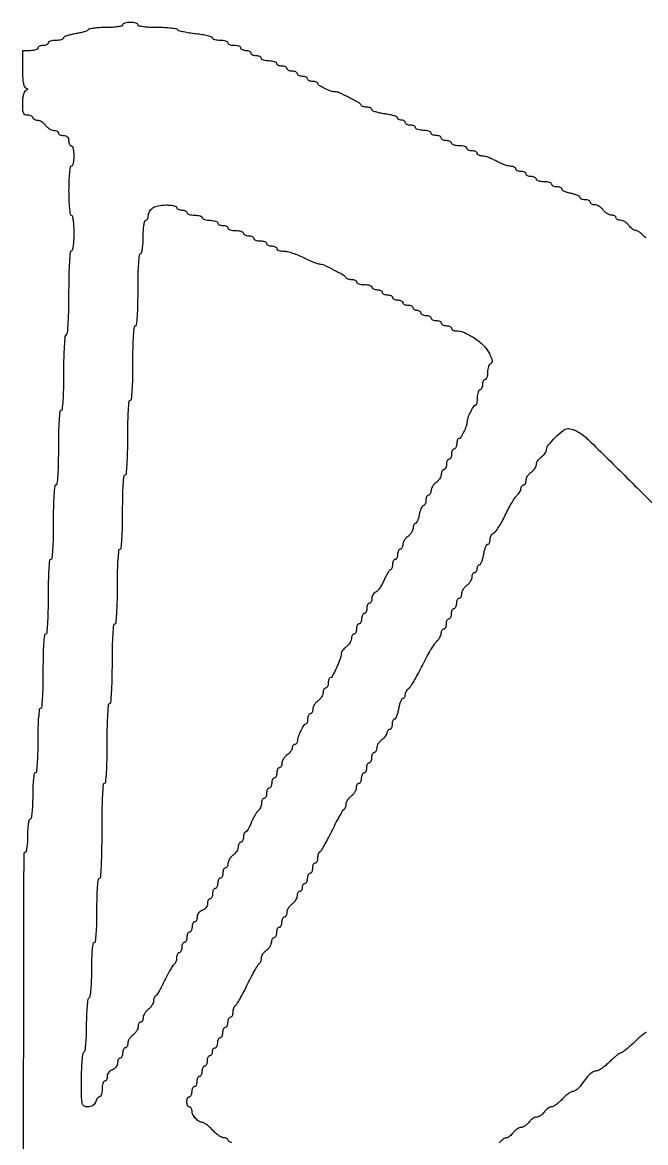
# Model space of a CAD drawing. Extents: x 70 to 555, y 312 to 2125.
# Drawn here: x 70 to 312.5, y 1689.1 to 2125 of the extents above; entities that cross this region are included whole.
import ezdxf

# ---------------------------------------------------------------- set-up
doc = ezdxf.new("R2010")
doc.units = 0

msp = doc.modelspace()

# ---------------------------------------------------------------- linework, layer by layer
for points in [[(312.653454, 2041, 0.024124), (311.588417, 2042.14842, 0.028795), (310.475902, 2043.11875, 0.029614), (309.463967, 2043.811725, 0.136142), (308.785319, 2044, -0.11214), (308.168028, 2044.14021, -0.044039), (307.412814, 2044.5875, -0.040757), (306.650883, 2045.234764, -0.040171), (306, 2046, 0.052224), (305.316802, 2046.765149, 0.045499), (304.459276, 2047.4125, 0.047927), (303.565449, 2047.855253, 0.091287), (302.779241, 2048, -0.054248), (302.098578, 2048.074067, -0.073949), (301.522652, 2048.29375, -0.093597), (301.136147, 2048.618433, -0.173062), (301, 2049, 0.173062), (300.863853, 2049.381567, 0.093597), (300.477348, 2049.70625, 0.073949), (299.901422, 2049.925933, 0.054248), (299.220759, 2050, -0.091287), (298.434551, 2050.144747, -0.047927), (297.540724, 2050.5875, -0.045499), (296.683198, 2051.234851, -0.052224), (296, 2052, 0.052224), (295.316802, 2052.765149, 0.045499), (294.459276, 2053.4125, 0.047927), (293.565449, 2053.855253, 0.091287), (292.779241, 2054, -0.054248), (292.098578, 2054.074067, -0.073949), (291.522652, 2054.29375, -0.093597), (291.136147, 2054.618433, -0.173062), (291, 2055, 0.191087), (290.848523, 2055.381882, 0.088204), (290.4125, 2055.70625, 0.068025), (289.765418, 2055.926307, 0.048028), (289, 2056, -0.0425), (288.234318, 2056.065201, -0.062142), (287.5875, 2056.261058, -0.081598), (287.149103, 2056.5489, -0.209741), (287, 2056.888709, 0.256887), (286.788462, 2057.273273, 0.037322), (285.971875, 2057.709237, 0.034546), (284.840903, 2058.117868, 0.023055), (283.5, 2058.434022, -0.02478), (282.159217, 2058.755031, -0.036741), (281.028125, 2059.178188, -0.040853), (280.217999, 2059.634646, -0.248969), (280, 2060.045313, 0.198381), (279.849357, 2060.410052, 0.08573), (279.4125, 2060.719561, 0.065694), (278.765527, 2060.929774, 0.045771), (278, 2061, -0.048028), (277.234582, 2061.073693, -0.068025), (276.5875, 2061.29375, -0.088204), (276.151477, 2061.618118, -0.191087), (276, 2062, 0.254951), (275.790443, 2062.384262, 0.06271), (275.11875, 2062.70625, 0.048861), (274.149251, 2062.927234, 0.031626), (273, 2063, -0.031626), (271.850749, 2063.072766, -0.048861), (270.88125, 2063.29375, -0.06271), (270.209557, 2063.615738, -0.254951), (270, 2064, 0.191087), (269.848523, 2064.381882, 0.088204), (269.4125, 2064.70625, 0.068025), (268.765418, 2064.926307, 0.048028), (268, 2065, -0.048028), (267.234582, 2065.073693, -0.068025), (266.5875, 2065.29375, -0.088204), (266.151477, 2065.618118, -0.191087), (266, 2066, 0.191087), (265.848523, 2066.381882, 0.088204), (265.4125, 2066.70625, 0.068025), (264.765418, 2066.926307, 0.048028), (264, 2067, -0.048028), (263.234582, 2067.073693, -0.068025), (262.5875, 2067.29375, -0.088204), (262.151477, 2067.618118, -0.191087), (262, 2068, 0.188692), (261.850583, 2068.381832, 0.088982), (261.421435, 2068.70625, 0.068799), (260.784157, 2068.926261, 0.048799), (260.030416, 2069, -0.066235), (259.034859, 2069.132463, -0.020615), (257.593403, 2069.5875, -0.020208), (256.007834, 2070.234469, -0.020986), (254.5, 2071, 0.020986), (252.992166, 2071.765531, 0.020208), (251.406597, 2072.4125, 0.020615), (249.965141, 2072.867537, 0.066235), (248.969584, 2073, -0.048799), (248.215843, 2073.073739, -0.068799), (247.578565, 2073.29375, -0.088982), (247.149417, 2073.618168, -0.188692), (247, 2074, 0.191087), (246.848523, 2074.381882, 0.088204), (246.4125, 2074.70625, 0.068025), (245.765418, 2074.926307, 0.048028), (245, 2075, -0.048028), (244.234582, 2075.073693, -0.068025), (243.5875, 2075.29375, -0.088204), (243.151477, 2075.618118, -0.191087), (243, 2076, 0.254951), (242.790443, 2076.384262, 0.06271), (242.11875, 2076.70625, 0.048861), (241.149251, 2076.927234, 0.031626), (240, 2077, -0.031626), (238.850749, 2077.072766, -0.048861), (237.88125, 2077.29375, -0.06271), (237.209557, 2077.615738, -0.254951), (237, 2078, 0.191087), (236.848523, 2078.381882, 0.088204), (236.4125, 2078.70625, 0.068025), (235.765418, 2078.926307, 0.048028), (235, 2079, -0.048028), (234.234582, 2079.073693, -0.068025), (233.5875, 2079.29375, -0.088204), (233.151477, 2079.618118, -0.191087), (233, 2080, 0.191087), (232.848523, 2080.381882, 0.088204), (232.4125, 2080.70625, 0.068025), (231.765418, 2080.926307, 0.048028), (231, 2081, -0.048028), (230.234582, 2081.073693, -0.068025), (229.5875, 2081.29375, -0.088204), (229.151477, 2081.618118, -0.191087), (229, 2082, 0.254951), (228.790443, 2082.384262, 0.06271), (228.11875, 2082.70625, 0.048861), (227.149251, 2082.927234, 0.031626), (226, 2083, -0.031626), (224.850749, 2083.072766, -0.048861), (223.88125, 2083.29375, -0.06271), (223.209557, 2083.615738, -0.254951), (223, 2084, 0.191087), (222.848523, 2084.381882, 0.088204), (222.4125, 2084.70625, 0.068025), (221.765418, 2084.926307, 0.048028), (221, 2085, -0.048028), (220.234582, 2085.073693, -0.068025), (219.5875, 2085.29375, -0.088204), (219.151477, 2085.618118, -0.191087), (219, 2086, 0.148195), (218.884432, 2086.381354, 0.098894), (218.559375, 2086.70625, 0.082425), (218.073457, 2086.925306, 0.064853), (217.5, 2087, -0.056137), (216.926232, 2087.064623, -0.075607), (216.440625, 2087.255906, -0.094866), (216.11501, 2087.538814, -0.168132), (216, 2087.871169, 0.304395), (215.748382, 2088.246182, 0.022778), (214.53125, 2088.681269, 0.025401), (212.916367, 2089.088414, 0.016076), (211, 2089.405612, -0.017827), (209.083776, 2089.729684, -0.027942), (207.46875, 2090.157681, -0.026767), (206.267222, 2090.621563, -0.295374), (206, 2091.034443, 0.189912), (205.854717, 2091.403148, 0.088588), (205.436979, 2091.716368, 0.068404), (204.816842, 2091.928823, 0.048404), (204.083333, 2092, -0.036404), (203.325242, 2092.055268, -0.044078), (202.631771, 2092.220313, -0.049842), (202.093607, 2092.461515, -0.15923), (201.833333, 2092.75, 0.163054), (200.958474, 2093.705274, 0.007959), (197.119917, 2095.753348, 0.009952), (193.273832, 2097.631688, 0.10903), (191.604864, 2098, -0.088979), (189.987975, 2098.290035, -0.025697), (187.647615, 2099.297126, -0.019257), (185.446974, 2100.488661, -0.262178), (185.007802, 2101.25, 0.235061), (184.860952, 2101.537567, 0.069969), (184.414792, 2101.779687, 0.053772), (183.766546, 2101.945248, 0.035668), (183, 2102, -0.048028), (182.234582, 2102.073693, -0.068025), (181.5875, 2102.29375, -0.088204), (181.151477, 2102.618118, -0.191087), (181, 2103, 0.191087), (180.848523, 2103.381882, 0.088204), (180.4125, 2103.70625, 0.068025), (179.765418, 2103.926307, 0.048028), (179, 2104, -0.048028), (178.234582, 2104.073693, -0.068025), (177.5875, 2104.29375, -0.088204), (177.151477, 2104.618118, -0.191087), (177, 2105, 0.191087), (176.848523, 2105.381882, 0.088204), (176.4125, 2105.70625, 0.068025), (175.765418, 2105.926307, 0.048028), (175, 2106, -0.048028), (174.234582, 2106.073693, -0.068025), (173.5875, 2106.29375, -0.088204), (173.151477, 2106.618118, -0.191087), (173, 2107, 0.191087), (172.848523, 2107.381882, 0.088204), (172.4125, 2107.70625, 0.068025), (171.765418, 2107.926307, 0.048028), (171, 2108, -0.048028), (170.234582, 2108.073693, -0.068025), (169.5875, 2108.29375, -0.088204), (169.151477, 2108.618118, -0.191087), (169, 2109, 0.254951), (168.790443, 2109.384262, 0.06271), (168.11875, 2109.70625, 0.048861), (167.149251, 2109.927234, 0.031626), (166, 2110, -0.031626), (164.850749, 2110.072766, -0.048861), (163.88125, 2110.29375, -0.06271), (163.209557, 2110.615738, -0.254951), (163, 2111, 0.191087), (162.848523, 2111.381882, 0.088204), (162.4125, 2111.70625, 0.068025), (161.765418, 2111.926307, 0.048028), (161, 2112, -0.048028), (160.234582, 2112.073693, -0.068025), (159.5875, 2112.29375, -0.088204), (159.151477, 2112.618118, -0.191087), (159, 2113, 0.191087), (158.848523, 2113.381882, 0.088204), (158.4125, 2113.70625, 0.068025), (157.765418, 2113.926307, 0.048028), (157, 2114, -0.048028), (156.234582, 2114.073693, -0.068025), (155.5875, 2114.29375, -0.088204), (155.151477, 2114.618118, -0.191087), (155, 2115, 0.226478), (154.817169, 2115.382936, 0.074992), (154.265625, 2115.70625, 0.057076), (153.457356, 2115.926884, 0.038131), (152.5, 2116, -0.038131), (151.542644, 2116.073116, -0.057076), (150.734375, 2116.29375, -0.074992), (150.182831, 2116.617064, -0.226478), (150, 2117, 0.254951), (149.790443, 2117.384262, 0.06271), (149.11875, 2117.70625, 0.048861), (148.149251, 2117.927234, 0.031626), (147, 2118, -0.029059), (145.850593, 2118.066857, -0.045402), (144.88125, 2118.270369, -0.057067), (144.204089, 2118.566051, -0.267384), (144, 2118.920406, 0.326325), (143.712174, 2119.314456, 0.016406), (142.086541, 2119.775357, 0.02109), (139.983074, 2120.204575, 0.013109), (137.486098, 2120.538392, -0.011645), (134.950925, 2120.869765, -0.016722), (132.725527, 2121.290149, -0.012544), (130.932151, 2121.738971, -0.188927), (130.427081, 2122.117986, 0.218643), (129.902097, 2122.466996, 0.011551), (127.856305, 2122.740908, 0.016436), (125.331718, 2122.936016, 0.011066), (122.440983, 2123, -0.011639), (119.489494, 2123.068713, -0.021763), (117.110246, 2123.283598, -0.018695), (115.331844, 2123.590659, -0.354422), (115, 2124, 0.254951), (114.790443, 2124.384262, 0.06271), (114.11875, 2124.70625, 0.048861), (113.149251, 2124.927234, 0.031626), (112, 2125, 0.031626), (110.850749, 2124.927234, 0.048861), (109.88125, 2124.70625, 0.06271), (109.209557, 2124.384262, 0.254951), (109, 2124, -0.344703), (108.687125, 2123.600091, -0.022248), (107.139754, 2123.288814, -0.024479), (105.069583, 2123.070479, -0.014034), (102.559017, 2123, 0.012813), (100.051557, 2122.935734, 0.018671), (97.849474, 2122.740145, 0.014461), (96.080327, 2122.463991, 0.211433), (95.571314, 2122.115388, -0.161439), (95.115044, 2121.733329, -0.019415), (93.859705, 2121.291861, -0.021495), (92.280319, 2120.877869, -0.016131), (90.512297, 2120.554115, 0.019116), (88.783129, 2120.226801, 0.029628), (87.325487, 2119.800472, 0.029449), (86.250085, 2119.342422, 0.284648), (86, 2118.938727, -0.264469), (85.794558, 2118.57749, -0.058401), (85.11875, 2118.275751, -0.046207), (84.149372, 2118.068215, -0.029649), (83, 2118, 0.031626), (81.850749, 2117.927234, 0.048861), (80.88125, 2117.70625, 0.06271), (80.209557, 2117.384262, 0.254951), (80, 2117, -0.191087), (79.848523, 2116.618118, -0.088204), (79.4125, 2116.29375, -0.068025), (78.765418, 2116.073693, -0.048028), (78, 2116, 0.048028), (77.234582, 2115.926307, 0.068025), (76.5875, 2115.70625, 0.088204), (76.151477, 2115.381882, 0.191087), (76, 2115, -0.254951), (75.790443, 2114.615738, -0.06271), (75.11875, 2114.29375, -0.048861), (74.149251, 2114.072766, -0.031626), (73, 2114), (70, 2114), (70, 2107.083333, 0.012151), (70.074364, 2104.023848, 0.029145), (70.316265, 2101.769076, 0.036936), (70.695987, 2100.210559, 0.208271), (71.25, 2099.583333, -0.029131), (71.85747, 2099.255505, -0.260055), (72, 2099, -0.260055), (71.85747, 2098.744495, -0.029131), (71.25, 2098.416667, 0.181903), (70.749532, 2097.904964, 0.042388), (70.353774, 2096.748428, 0.036866), (70.087531, 2095.209234, 0.0244), (70, 2093.416667, 0.014451), (70.070089, 2090.992122, 0.09211), (70.363208, 2089.802083, 0.187602), (70.966521, 2089.211544, 0.101296), (72, 2089, -0.048028), (72.765418, 2088.926307, -0.068025), (73.4125, 2088.70625, -0.088204), (73.848523, 2088.381882, -0.191087), (74, 2088, 0.173062), (74.136147, 2087.618433, 0.093597), (74.522652, 2087.29375, 0.073949), (75.098578, 2087.074067, 0.054248), (75.779241, 2087, -0.091287), (76.565449, 2086.855253, -0.047927), (77.459276, 2086.4125, -0.045499), (78.316802, 2085.765149, -0.052224), (79, 2085, 0.052224), (79.683198, 2084.234851, 0.045499), (80.540724, 2083.5875, 0.047927), (81.434551, 2083.144747, 0.091287), (82.220759, 2083, -0.054248), (82.901422, 2082.925933, -0.073949), (83.477348, 2082.70625, -0.093597), (83.863853, 2082.381567, -0.173062), (84, 2082, 0.191087), (84.151477, 2081.618118, 0.088204), (84.5875, 2081.29375, 0.068025), (85.234582, 2081.073693, 0.048028), (86, 2081, -0.072254), (86.873159, 2080.873159, -0.124864), (87.5, 2080.5, -0.124864), (87.873159, 2079.873159, -0.072254), (88, 2079, 0.048028), (88.073693, 2078.234582, 0.068025), (88.29375, 2077.5875, 0.088204), (88.618118, 2077.151477, 0.191087), (89, 2077, -0.295869), (89.387127, 2076.748945, -0.04382), (89.70625, 2075.825, -0.037669), (89.92761, 2074.532944, -0.023598), (90, 2073, -0.023598), (89.92761, 2071.467056, -0.037669), (89.70625, 2070.175, -0.04382), (89.387127, 2069.251055, -0.295869), (89, 2069, 0.368504), (88.576184, 2068.638562, 0.013417), (88.276316, 2066.375, 0.017647), (88.066212, 2063.360608, 0.008575), (88, 2059.5, 0.008575), (88.066212, 2055.639392, 0.017647), (88.276316, 2052.625, 0.013417), (88.576184, 2050.361438, 0.368504), (89, 2050, -0.350432), (89.405433, 2049.676067, -0.020168), (89.714286, 2048, -0.022889), (89.930567, 2045.756986, -0.01259), (90, 2043, -0.01259), (89.930567, 2040.243014, -0.022889), (89.714286, 2038, -0.020168), (89.405433, 2036.323933, -0.350432), (89, 2036, 0.389138), (88.551095, 2035.588283, 0.005929), (88.265683, 2031.764754, 0.011004), (88.06251, 2026.768322, 0.004658), (88, 2020.059017, -0.00507), (87.933728, 2013.523631, -0.010009), (87.724625, 2008.337597, -0.005209), (87.43187, 2004.205685, -0.238385), (87, 2003.5, 0.236009), (86.57364, 2002.810309, 0.005961), (86.278011, 1999.039032, 0.010858), (86.067196, 1994.314694, 0.00572), (86, 1988.440983, -0.005217), (85.93692, 1982.395447, -0.012068), (85.732688, 1977.860246, -0.006995), (85.444675, 1974.40346, -0.386047), (85, 1974, 0.386182), (84.555145, 1973.596187, 0.006948), (84.267241, 1970.125, 0.012022), (84.063055, 1965.571649, 0.005192), (84, 1959.5, -0.005192), (83.936945, 1953.428351, -0.012022), (83.732759, 1948.875, -0.006948), (83.444855, 1945.403813, -0.386182), (83, 1945, 0.386182), (82.555145, 1944.596187, 0.006948), (82.267241, 1941.125, 0.012022), (82.063055, 1936.571649, 0.005192), (82, 1930.5, -0.005192), (81.936945, 1924.428351, -0.012022), (81.732759, 1919.875, -0.006948), (81.444855, 1916.403813, -0.386182), (81, 1916, 0.386182), (80.555145, 1915.596187, 0.006948), (80.267241, 1912.125, 0.012022), (80.063055, 1907.571649, 0.005192), (80, 1901.5, -0.005192), (79.936945, 1895.428351, -0.012022), (79.732759, 1890.875, -0.006948), (79.444855, 1887.403813, -0.386182), (79, 1887, 0.386182), (78.555145, 1886.596187, 0.006948), (78.267241, 1883.125, 0.012022), (78.063055, 1878.571649, 0.005192), (78, 1872.5, -0.005192), (77.936945, 1866.428351, -0.012022), (77.732759, 1861.875, -0.006948), (77.444855, 1858.403813, -0.386182), (77, 1858, 0.380863), (76.561971, 1857.60973, 0.008841), (76.27, 1854.625, 0.013787), (76.064019, 1850.686873, 0.006171), (76, 1845.5, -0.006171), (75.935981, 1840.313127, -0.013787), (75.73, 1836.375, -0.008841), (75.438029, 1833.39027, -0.380863), (75, 1833, 0.365646), (74.579235, 1832.64481, 0.014491), (74.277778, 1830.5, 0.018502), (74.066717, 1827.639727, 0.009164), (74, 1824, -0.009164), (73.933283, 1820.360273, -0.018502), (73.722222, 1817.5, -0.014491), (73.420765, 1815.35519, -0.365646), (73, 1815, 0.345347), (72.599474, 1814.685898, 0.022017), (72.288462, 1813.125, 0.024301), (72.070361, 1811.036573, 0.013867), (72, 1808.5, -0.013867), (71.929639, 1805.963427, -0.024301), (71.711538, 1803.875, -0.022017), (71.400526, 1802.314102, -0.345347), (71, 1802, 0.413705), (70.501704, 1801.502568, 0.000006), (70.250428, 1655.875, 0.000318), (70.05715, 1476.631078, 0.000111)], [(70.250428, 781.125, 0.000006), (70.501704, 635.497432, 0.413705)], [(151.321875, 1689.09845, -0.017103), (150.210686, 1689.805256, -0.247385), (150, 1690.205021, 0.191955), (149.878985, 1690.508625, 0.087918), (149.530355, 1690.766475, 0.067746), (149.013092, 1690.941429, 0.047753), (148.40121, 1691, -0.11967), (147.602287, 1691.193992, -0.030479), (146.448853, 1691.88125, -0.029295), (145.190277, 1692.85173, -0.026005), (144, 1694, 0.01921), (142.841267, 1695.148632, 0.023956), (141.677039, 1696.11875, 0.023277), (140.646727, 1696.824007, 0.139318), (140.027362, 1697, -0.143729), (138.737942, 1697.378473, -0.065545), (137.384735, 1698.522684, -0.06457), (136.347096, 1700.010406, -0.120595), (136, 1701.428571, 0.061768), (135.925485, 1702.02945, 0.080164), (135.70625, 1702.538393, 0.09778), (135.381386, 1702.879052, 0.154765), (135, 1703, -0.191087), (134.618118, 1703.151477, -0.088204), (134.29375, 1703.5875, -0.068025), (134.073693, 1704.234582, -0.048028), (134, 1705, -0.048028), (134.073693, 1705.765418, -0.068025), (134.29375, 1706.4125, -0.088204), (134.618118, 1706.848523, -0.191087), (135, 1707, 0.191087), (135.381882, 1707.151477, 0.088204), (135.70625, 1707.5875, 0.068025), (135.926307, 1708.234582, 0.048028), (136, 1709, -0.048028), (136.073693, 1709.765418, -0.068025), (136.29375, 1710.4125, -0.088204), (136.618118, 1710.848523, -0.191087), (137, 1711, 0.191087), (137.381882, 1711.151477, 0.088204), (137.70625, 1711.5875, 0.068025), (137.926307, 1712.234582, 0.048028), (138, 1713, -0.048028), (138.073693, 1713.765418, -0.068025), (138.29375, 1714.4125, -0.088204), (138.618118, 1714.848523, -0.191087), (139, 1715, 0.191087), (139.381882, 1715.151477, 0.088204), (139.70625, 1715.5875, 0.068025), (139.926307, 1716.234582, 0.048028), (140, 1717, -0.048028), (140.073693, 1717.765418, -0.068025), (140.29375, 1718.4125, -0.088204), (140.618118, 1718.848523, -0.191087), (141, 1719, 0.191087), (141.381882, 1719.151477, 0.088204), (141.70625, 1719.5875, 0.068025), (141.926307, 1720.234582, 0.048028), (142, 1721, -0.048028), (142.073693, 1721.765418, -0.068025), (142.29375, 1722.4125, -0.088204), (142.618118, 1722.848523, -0.191087), (143, 1723, 0.148195), (143.381354, 1723.115568, 0.098894), (143.70625, 1723.440625, 0.082425), (143.925306, 1723.926543, 0.064853), (144, 1724.5, -0.064853), (144.074694, 1725.073457, -0.082425), (144.29375, 1725.559375, -0.098894), (144.618646, 1725.884432, -0.148195), (145, 1726, 0.191087), (145.381882, 1726.151477, 0.088204), (145.70625, 1726.5875, 0.068025), (145.926307, 1727.234582, 0.048028), (146, 1728, -0.048028), (146.073693, 1728.765418, -0.068025), (146.29375, 1729.4125, -0.088204), (146.618118, 1729.848523, -0.191087), (147, 1730, 0.191087), (147.381882, 1730.151477, 0.088204), (147.70625, 1730.5875, 0.068025), (147.926307, 1731.234582, 0.048028), (148, 1732, -0.048028), (148.073693, 1732.765418, -0.068025), (148.29375, 1733.4125, -0.088204), (148.618118, 1733.848523, -0.191087), (149, 1734, 0.191087), (149.381882, 1734.151477, 0.088204), (149.70625, 1734.5875, 0.068025), (149.926307, 1735.234582, 0.048028), (150, 1736, -0.048028), (150.073693, 1736.765418, -0.068025), (150.29375, 1737.4125, -0.088204), (150.618118, 1737.848523, -0.191087), (151, 1738, 0.186414), (151.381787, 1738.147465, 0.089706), (151.70625, 1738.570164, 0.069539), (151.926216, 1739.198222, 0.049547), (152, 1739.940983, -0.043175), (152.067872, 1740.725523, -0.044537), (152.26943, 1741.478319, -0.048669), (152.56512, 1742.093764, -0.11857), (152.917208, 1742.448832, 0.120396), (153.423513, 1742.963113, 0.00543), (154.680831, 1745.123438, 0.008836), (156.111051, 1747.75049, 0.006186), (157.633034, 1750.757849, -0.006025), (159.145496, 1753.748784, -0.008986), (160.546159, 1756.32366, -0.004711), (161.781243, 1758.453053, -0.159801), (162.215826, 1758.833333, 0.145143), (162.516763, 1759.081812, 0.055948), (162.769649, 1759.566923, 0.049286), (162.94201, 1760.189061, 0.042971), (163, 1760.862574, -0.094722), (163.144143, 1761.616617, -0.047473), (163.5875, 1762.483755, -0.044795), (164.234851, 1763.32297, -0.049967), (165, 1764, 0.052224), (165.765149, 1764.683198, 0.045499), (166.4125, 1765.540724, 0.047927), (166.855253, 1766.434551, 0.091287), (167, 1767.220759, -0.054248), (167.074067, 1767.901422, -0.073949), (167.29375, 1768.477348, -0.093597), (167.618433, 1768.863853, -0.173062), (168, 1769, 0.191087), (168.381882, 1769.151477, 0.088204), (168.70625, 1769.5875, 0.068025), (168.926307, 1770.234582, 0.048028), (169, 1771, -0.048028), (169.073693, 1771.765418, -0.068025), (169.29375, 1772.4125, -0.088204), (169.618118, 1772.848523, -0.191087), (170, 1773, 0.191087), (170.381882, 1773.151477, 0.088204), (170.70625, 1773.5875, 0.068025), (170.926307, 1774.234582, 0.048028), (171, 1775, -0.048028), (171.073693, 1775.765418, -0.068025), (171.29375, 1776.4125, -0.088204), (171.618118, 1776.848523, -0.191087), (172, 1777, 0.173062), (172.381567, 1777.136147, 0.093597), (172.70625, 1777.522652, 0.073949), (172.925933, 1778.098578, 0.054248), (173, 1778.779241, -0.091287), (173.144747, 1779.565449, -0.047927), (173.5875, 1780.459276, -0.045499), (174.234851, 1781.316802, -0.052224), (175, 1782, 0.052224), (175.765149, 1782.683198, 0.045499), (176.4125, 1783.540724, 0.047927), (176.855253, 1784.434551, 0.091287), (177, 1785.220759, -0.054248), (177.074067, 1785.901422, -0.073949), (177.29375, 1786.477348, -0.093597), (177.618433, 1786.863853, -0.173062), (178, 1787, 0.148195), (178.381354, 1787.115568, 0.098894), (178.70625, 1787.440625, 0.082425), (178.925306, 1787.926543, 0.064853), (179, 1788.5, -0.064853), (179.074694, 1789.073457, -0.082425), (179.29375, 1789.559375, -0.098894), (179.618646, 1789.884432, -0.148195), (180, 1790, 0.191087), (180.381882, 1790.151477, 0.088204), (180.70625, 1790.5875, 0.068025), (180.926307, 1791.234582, 0.048028), (181, 1792, -0.048028), (181.073693, 1792.765418, -0.068025), (181.29375, 1793.4125, -0.088204), (181.618118, 1793.848523, -0.191087), (182, 1794, 0.191087), (182.381882, 1794.151477, 0.088204), (182.70625, 1794.5875, 0.068025), (182.926307, 1795.234582, 0.048028), (183, 1796, -0.048028), (183.073693, 1796.765418, -0.068025), (183.29375, 1797.4125, -0.088204), (183.618118, 1797.848523, -0.191087), (184, 1798, 0.186414), (184.381787, 1798.147465, 0.089706), (184.70625, 1798.570164, 0.069539), (184.926216, 1799.198222, 0.049547), (185, 1799.940983, -0.043175), (185.067872, 1800.725523, -0.044537), (185.26943, 1801.478319, -0.048669), (185.56512, 1802.093764, -0.11857), (185.917208, 1802.448832, 0.120396), (186.423513, 1802.963113, 0.00543), (187.680831, 1805.123438, 0.008836), (189.111051, 1807.75049, 0.006186), (190.633034, 1810.757849, -0.006025), (192.145496, 1813.748784, -0.008986), (193.546159, 1816.32366, -0.004711), (194.781243, 1818.453053, -0.159801), (195.215826, 1818.833333, 0.145143), (195.516763, 1819.081812, 0.055948), (195.769649, 1819.566923, 0.049286), (195.94201, 1820.189061, 0.042971), (196, 1820.862574, -0.094722), (196.144143, 1821.616617, -0.047473), (196.5875, 1822.483755, -0.044795), (197.234851, 1823.32297, -0.049967), (198, 1824, 0.052224), (198.765149, 1824.683198, 0.045499), (199.4125, 1825.540724, 0.047927), (199.855253, 1826.434551, 0.091287), (200, 1827.220759, -0.054248), (200.074067, 1827.901422, -0.073949), (200.29375, 1828.477348, -0.093597), (200.618433, 1828.863853, -0.173062), (201, 1829, 0.191087), (201.381882, 1829.151477, 0.088204), (201.70625, 1829.5875, 0.068025), (201.926307, 1830.234582, 0.048028), (202, 1831, -0.048028), (202.073693, 1831.765418, -0.068025), (202.29375, 1832.4125, -0.088204), (202.618118, 1832.848523, -0.191087), (203, 1833, 0.191087), (203.381882, 1833.151477, 0.088204), (203.70625, 1833.5875, 0.068025), (203.926307, 1834.234582, 0.048028), (204, 1835, -0.048028), (204.073693, 1835.765418, -0.068025), (204.29375, 1836.4125, -0.088204), (204.618118, 1836.848523, -0.191087), (205, 1837, 0.191087), (205.381882, 1837.151477, 0.088204), (205.70625, 1837.5875, 0.068025), (205.926307, 1838.234582, 0.048028), (206, 1839, -0.048028), (206.073693, 1839.765418, -0.068025), (206.29375, 1840.4125, -0.088204), (206.618118, 1840.848523, -0.191087), (207, 1841, 0.173062), (207.381567, 1841.136147, 0.093597), (207.70625, 1841.522652, 0.073949), (207.925933, 1842.098578, 0.054248), (208, 1842.779241, -0.091287), (208.144747, 1843.565449, -0.047927), (208.5875, 1844.459276, -0.045499), (209.234851, 1845.316802, -0.052224), (210, 1846, 0.038332), (210.765268, 1846.646083, 0.039803), (211.4125, 1847.393849, 0.043072), (211.860855, 1848.128761, 0.115942), (212, 1848.720759, -0.07663), (212.075344, 1849.209482, -0.089631), (212.29375, 1849.624223, -0.10076), (212.618634, 1849.901479, -0.127083), (213, 1850, 0.191087), (213.381882, 1850.151477, 0.088204), (213.70625, 1850.5875, 0.068025), (213.926307, 1851.234582, 0.048028), (214, 1852, -0.043658), (214.066979, 1852.765628, -0.063423), (214.26793, 1853.4125, -0.083138), (214.563458, 1853.850302, -0.20561), (214.912102, 1854, 0.271692), (215.306089, 1854.231149, 0.032949), (215.754789, 1855.175, 0.031813), (216.174879, 1856.467322, 0.020833), (216.5, 1858, -0.020833), (216.825121, 1859.532678, -0.031813), (217.245211, 1860.825, -0.032949), (217.693911, 1861.768851, -0.271692), (218.087898, 1862, 0.149152), (218.435735, 1862.106122, 0.098746), (218.73207, 1862.404657, 0.082095), (218.931896, 1862.850895, 0.064389), (219, 1863.377555, -0.084632), (219.104875, 1863.992714, -0.043784), (219.427594, 1864.705326, -0.041875), (219.898664, 1865.39916, -0.049521), (220.455641, 1865.963185, 0.078209), (221.217909, 1866.828846, 0.008826), (222.585142, 1869.067796, 0.010524), (224.118592, 1871.812339, 0.008369), (225.660915, 1874.83563, -0.009631), (227.22809, 1877.888585, -0.011238), (228.836294, 1880.723672, -0.010278), (230.293942, 1883.053725, -0.064534), (231.205274, 1884.117295, 0.044459), (231.89203, 1884.856706, 0.038791), (232.472799, 1885.739117, 0.040722), (232.872003, 1886.625534, 0.085646), (233, 1887.367295, -0.059344), (233.074371, 1887.991699, -0.078271), (233.29375, 1888.520393, -0.096675), (233.618574, 1888.874498, -0.160289), (234, 1889, 0.191087), (234.381882, 1889.151477, 0.088204), (234.70625, 1889.5875, 0.068025), (234.926307, 1890.234582, 0.048028), (235, 1891, -0.048028), (235.073693, 1891.765418, -0.068025), (235.29375, 1892.4125, -0.088204), (235.618118, 1892.848523, -0.191087), (236, 1893, 0.191087), (236.381882, 1893.151477, 0.088204), (236.70625, 1893.5875, 0.068025), (236.926307, 1894.234582, 0.048028), (237, 1895, -0.048028), (237.073693, 1895.765418, -0.068025), (237.29375, 1896.4125, -0.088204), (237.618118, 1896.848523, -0.191087), (238, 1897, 0.191087), (238.381882, 1897.151477, 0.088204), (238.70625, 1897.5875, 0.068025), (238.926307, 1898.234582, 0.048028), (239, 1899, -0.048028), (239.073693, 1899.765418, -0.068025), (239.29375, 1900.4125, -0.088204), (239.618118, 1900.848523, -0.191087), (240, 1901, 0.173062), (240.381567, 1901.136147, 0.093597), (240.70625, 1901.522652, 0.073949), (240.925933, 1902.098578, 0.054248), (241, 1902.779241, -0.091287), (241.144747, 1903.565449, -0.047927), (241.5875, 1904.459276, -0.045499), (242.234851, 1905.316802, -0.052224), (243, 1906, 0.052224), (243.765149, 1906.683198, 0.045499), (244.4125, 1907.540724, 0.047927), (244.855253, 1908.434551, 0.091287), (245, 1909.220759, -0.054248), (245.074067, 1909.901422, -0.073949), (245.29375, 1910.477348, -0.093597), (245.618433, 1910.863853, -0.173062), (246, 1911, 0.148195), (246.381354, 1911.115568, 0.098894), (246.70625, 1911.440625, 0.082425), (246.925306, 1911.926543, 0.064853), (247, 1912.5, -0.058897), (247.06781, 1913.073669, -0.077911), (247.26793, 1913.559375, -0.096447), (247.564194, 1913.884733, -0.161345), (247.912102, 1914, 0.271692), (248.306089, 1914.231149, 0.032949), (248.754789, 1915.175, 0.031813), (249.174879, 1916.467322, 0.020833), (249.5, 1918, -0.020833), (249.825121, 1919.532678, -0.031813), (250.245211, 1920.825, -0.032949), (250.693911, 1921.768851, -0.271692), (251.087898, 1922, 0.196906), (251.436334, 1922.142753, 0.086243), (251.73207, 1922.556072, 0.066163), (251.932883, 1923.168456, 0.046217), (252, 1923.893011, -0.068992), (252.105977, 1924.657398, -0.063005), (252.416869, 1925.389918, -0.066745), (252.876439, 1925.981443, -0.103008), (253.419129, 1926.330593, 0.143628), (254.133124, 1926.875308, 0.015503), (255.322816, 1928.603969, 0.018027), (256.628072, 1930.802759, 0.013596), (257.906949, 1933.305029, -0.010566), (259.192697, 1935.858805, -0.012498), (260.518415, 1938.214777, -0.011387), (261.726082, 1940.1397, -0.073881), (262.48782, 1940.989892, 0.047835), (263.066421, 1941.571884, 0.041395), (263.555797, 1942.280891, 0.043469), (263.891423, 1943.004078, 0.087127), (264, 1943.622445, -0.070908), (264.075037, 1944.148899, -0.086403), (264.29375, 1944.595343, -0.100269), (264.618661, 1944.893816, -0.136626), (265, 1945, 0.173062), (265.381567, 1945.136147, 0.093597), (265.70625, 1945.522652, 0.073949), (265.925933, 1946.098578, 0.054248), (266, 1946.779241, -0.091287), (266.144747, 1947.565449, -0.047927), (266.5875, 1948.459276, -0.045499), (267.234851, 1949.316802, -0.052224), (268, 1950, 0.046192), (268.765165, 1950.666838, 0.043436), (269.4125, 1951.475876, 0.046457), (269.857086, 1952.299139, 0.100918), (270, 1953, -0.100918), (270.142914, 1953.700861, -0.046457), (270.5875, 1954.524124, -0.043436), (271.234835, 1955.333162, -0.046192), (272, 1956, 0.039143), (272.765253, 1956.648195, 0.040232), (273.4125, 1957.402195, 0.043513), (273.860369, 1958.14603, 0.114242), (274, 1958.749171, -0.174346), (274.65436, 1960.568744, -0.024982), (277.367321, 1963.53756, -0.02551), (280.369409, 1966.221132, -0.161245), (282.263569, 1966.931268, -0.056899), (283.089893, 1966.869409, -0.026851), (284.129812, 1966.612623, -0.026194), (285.201895, 1966.223526, -0.033426), (286.140235, 1965.75, -0.059982), (290.296733, 1962.56388, -0.001929), (305.384475, 1947.707236, -0.000713), (321.289083, 1931.879859, -0.199174)], [(312.880563, 1732, 0.159961), (312.356138, 1731.827819, 0.010069), (311.049525, 1730.825, 0.014015), (309.523454, 1729.532367, 0.009904), (307.880563, 1728, -0.010289), (306.235186, 1726.46768, -0.014468), (304.701473, 1725.175, -0.010643), (303.3879, 1724.176197, -0.158513), (302.846085, 1724, 0.15554), (302.319362, 1723.832085, 0.013336), (301.173329, 1722.971875, 0.016609), (299.840483, 1721.84062, 0.012104), (298.433333, 1720.5, -0.020976), (296.976042, 1719.160109, -0.025003), (295.491643, 1718.028125, -0.024975), (294.167896, 1717.213663, -0.126069), (293.333962, 1717, 0.131717), (292.098375, 1716.668758, 0.057304), (290.722617, 1715.648002, 0.038038), (289.094554, 1713.871904, 0.013357), (287.029241, 1711.093271, -0.040106), (286.364639, 1710.292349, -0.041094), (285.58572, 1709.614898, -0.044514), (284.812908, 1709.146671, -0.114435), (284.180451, 1709, 0.129236), (283.472788, 1708.813981, 0.027097), (282.384005, 1708.11875, 0.026729), (281.174, 1707.148438, 0.022526), (280, 1706, -0.022526), (278.826, 1704.851562, -0.026729), (277.615995, 1703.88125, -0.027097), (276.527212, 1703.186019, -0.129236), (275.819549, 1703, 0.11021), (275.188882, 1702.85928, 0.044503), (274.422869, 1702.4125, 0.041233), (273.653428, 1701.765221, 0.041141), (273, 1701, -0.046192), (272.333162, 1700.234835, -0.043436), (271.524124, 1699.5875, -0.046457), (270.700861, 1699.142914, -0.100918), (270, 1699, 0.100918), (269.299139, 1698.857086, 0.046457), (268.475876, 1698.4125, 0.043436), (267.666838, 1697.765165, 0.046192), (267, 1697, -0.046192), (266.333162, 1696.234835, -0.043436), (265.524124, 1695.5875, -0.046457), (264.700861, 1695.142914, -0.100918), (264, 1695, 0.100918), (263.299139, 1694.857086, 0.046457), (262.475876, 1694.4125, 0.043436), (261.666838, 1693.765165, 0.046192), (261, 1693, -0.033869), (260.365434, 1692.234632, -0.037202), (259.651678, 1691.5875, -0.040203), (258.965071, 1691.135938, -0.126007), (258.434228, 1691, 0.114346), (257.885686, 1690.872891, 0.033657), (257.132453, 1690.438919, 0.031873), (256.325779, 1689.820948, 0.029458), (255.581391, 1689.089937, -0.044272)]]:
    msp.add_lwpolyline(points, format="xyb")
msp.add_lwpolyline([(130, 2053, 0.191087), (130.151477, 2052.618118, 0.088204), (130.5875, 2052.29375, 0.068025), (131.234582, 2052.073693, 0.048028), (132, 2052, -0.048028), (132.765418, 2051.926307, -0.068025), (133.4125, 2051.70625, -0.088204), (133.848523, 2051.381882, -0.191087), (134, 2051, 0.254951), (134.209557, 2050.615738, 0.06271), (134.88125, 2050.29375, 0.048861), (135.850749, 2050.072766, 0.031626), (137, 2050, -0.031626), (138.149251, 2049.927234, -0.048861), (139.11875, 2049.70625, -0.06271), (139.790443, 2049.384262, -0.254951), (140, 2049, 0.254951), (140.209557, 2048.615738, 0.06271), (140.88125, 2048.29375, 0.048861), (141.850749, 2048.072766, 0.031626), (143, 2048, -0.031626), (144.149251, 2047.927234, -0.048861), (145.11875, 2047.70625, -0.06271), (145.790443, 2047.384262, -0.254951), (146, 2047, 0.191087), (146.151477, 2046.618118, 0.088204), (146.5875, 2046.29375, 0.068025), (147.234582, 2046.073693, 0.048028), (148, 2046, -0.048028), (148.765418, 2045.926307, -0.068025), (149.4125, 2045.70625, -0.088204), (149.848523, 2045.381882, -0.191087), (150, 2045, 0.254951), (150.209557, 2044.615738, 0.06271), (150.88125, 2044.29375, 0.048861), (151.850749, 2044.072766, 0.031626), (153, 2044, -0.031626), (154.149251, 2043.927234, -0.048861), (155.11875, 2043.70625, -0.06271), (155.790443, 2043.384262, -0.254951), (156, 2043, 0.191087), (156.151477, 2042.618118, 0.088204), (156.5875, 2042.29375, 0.068025), (157.234582, 2042.073693, 0.048028), (158, 2042, -0.048028), (158.765418, 2041.926307, -0.068025), (159.4125, 2041.70625, -0.088204), (159.848523, 2041.381882, -0.191087), (160, 2041, 0.226478), (160.182831, 2040.617064, 0.074992), (160.734375, 2040.29375, 0.057076), (161.542644, 2040.073116, 0.038131), (162.5, 2040, -0.038131), (163.457356, 2039.926884, -0.057076), (164.265625, 2039.70625, -0.074992), (164.817169, 2039.382936, -0.226478), (165, 2039, 0.191087), (165.151477, 2038.618118, 0.088204), (165.5875, 2038.29375, 0.068025), (166.234582, 2038.073693, 0.048028), (167, 2038, -0.048028), (167.765418, 2037.926307, -0.068025), (168.4125, 2037.70625, -0.088204), (168.848523, 2037.381882, -0.191087), (169, 2037, 0.241267), (169.196687, 2036.616114, 0.068535), (169.807813, 2036.292521, 0.052639), (170.696695, 2036.070342, 0.034572), (171.75, 2035.995815, -0.059408), (173.137608, 2035.828219, -0.01906), (175.137284, 2035.259713, -0.018714), (177.334221, 2034.451464, -0.019889), (179.419478, 2033.495815, 0.009325), (181.393707, 2032.54009, 0.011749), (183.256941, 2031.733146, 0.009941), (184.837176, 2031.128716, 0.086576), (185.574977, 2031, -0.108518), (187.263113, 2030.629247, -0.010161), (191.111474, 2028.757429, -0.00812), (194.950666, 2026.713275, -0.163193), (195.833333, 2025.75, 0.15923), (196.093607, 2025.461515, 0.049842), (196.631771, 2025.220313, 0.044078), (197.325242, 2025.055268, 0.036404), (198.083333, 2025, -0.050201), (198.816758, 2024.926177, -0.070178), (199.436979, 2024.70625, -0.090315), (199.854207, 2024.38175, -0.184457), (200, 2024, 0.254951), (200.209557, 2023.615738, 0.06271), (200.88125, 2023.29375, 0.048861), (201.850749, 2023.072766, 0.031626), (203, 2023, -0.031626), (204.149251, 2022.927234, -0.048861), (205.11875, 2022.70625, -0.06271), (205.790443, 2022.384262, -0.254951), (206, 2022, 0.191087), (206.151477, 2021.618118, 0.088204), (206.5875, 2021.29375, 0.068025), (207.234582, 2021.073693, 0.048028), (208, 2021, -0.048028), (208.765418, 2020.926307, -0.068025), (209.4125, 2020.70625, -0.088204), (209.848523, 2020.381882, -0.191087), (210, 2020, 0.191087), (210.151477, 2019.618118, 0.088204), (210.5875, 2019.29375, 0.068025), (211.234582, 2019.073693, 0.048028), (212, 2019, -0.048028), (212.765418, 2018.926307, -0.068025), (213.4125, 2018.70625, -0.088204), (213.848523, 2018.381882, -0.191087), (214, 2018, 0.191087), (214.151477, 2017.618118, 0.088204), (214.5875, 2017.29375, 0.068025), (215.234582, 2017.073693, 0.048028), (216, 2017, -0.048028), (216.765418, 2016.926307, -0.068025), (217.4125, 2016.70625, -0.088204), (217.848523, 2016.381882, -0.191087), (218, 2016, 0.191087), (218.151477, 2015.618118, 0.088204), (218.5875, 2015.29375, 0.068025), (219.234582, 2015.073693, 0.048028), (220, 2015, -0.048028), (220.765418, 2014.926307, -0.068025), (221.4125, 2014.70625, -0.088204), (221.848523, 2014.381882, -0.191087), (222, 2014, 0.148195), (222.115568, 2013.618646, 0.098894), (222.440625, 2013.29375, 0.082425), (222.926543, 2013.074694, 0.064853), (223.5, 2013, -0.064853), (224.073457, 2012.925306, -0.082425), (224.559375, 2012.70625, -0.098894), (224.884432, 2012.381354, -0.148195), (225, 2012, 0.191087), (225.151477, 2011.618118, 0.088204), (225.5875, 2011.29375, 0.068025), (226.234582, 2011.073693, 0.048028), (227, 2011, -0.048028), (227.765418, 2010.926307, -0.068025), (228.4125, 2010.70625, -0.088204), (228.848523, 2010.381882, -0.191087), (229, 2010, 0.191087), (229.151477, 2009.618118, 0.088204), (229.5875, 2009.29375, 0.068025), (230.234582, 2009.073693, 0.048028), (231, 2009, -0.048028), (231.765418, 2008.926307, -0.068025), (232.4125, 2008.70625, -0.088204), (232.848523, 2008.381882, -0.191087), (233, 2008, 0.191087), (233.151477, 2007.618118, 0.088204), (233.5875, 2007.29375, 0.068025), (234.234582, 2007.073693, 0.048028), (235, 2007, -0.048028), (235.765418, 2006.926307, -0.068025), (236.4125, 2006.70625, -0.088204), (236.848523, 2006.381882, -0.191087), (237, 2006, 0.170064), (237.133922, 2005.617646, 0.093623), (237.514062, 2005.290715, 0.074451), (238.080569, 2005.067752, 0.055162), (238.75, 2004.989669, -0.100467), (241.966159, 2004.317054, -0.044477), (245.800542, 2002.245558, -0.044268), (249.286306, 1999.468634, -0.082203), (251.455875, 1996.588414, -0.014596), (252.384708, 1994.677114, -0.060554), (252.765833, 1993.454613, -0.13439), (252.700226, 1992.693002, -0.226846), (252.25, 1992.25508, 0.165783), (251.770056, 1991.887201, 0.057555), (251.367187, 1991.100451, 0.049512), (251.092199, 1990.063932, 0.040117), (251, 1988.916667, -0.032551), (250.927186, 1987.799395, -0.050076), (250.70625, 1986.856771, -0.064635), (250.38403, 1986.205409, -0.250638), (250, 1986, 0.191087), (249.618118, 1985.848523, 0.088204), (249.29375, 1985.4125, 0.068025), (249.073693, 1984.765418, 0.048028), (249, 1984, -0.048028), (248.926307, 1983.234582, -0.068025), (248.70625, 1982.5875, -0.088204), (248.381882, 1982.151477, -0.191087), (248, 1982, 0.254951), (247.615738, 1981.790443, 0.06271), (247.29375, 1981.11875, 0.048861), (247.072766, 1980.149251, 0.031626), (247, 1979, -0.023593), (246.945693, 1977.84975, -0.037521), (246.779687, 1976.878958, -0.043455), (246.540387, 1976.183099, -0.293605), (246.25, 1975.992198, 0.261475), (245.505857, 1975.56425, 0.018319), (244.307261, 1973.374203, 0.024671), (243.288324, 1971.060253, 0.091621), (243, 1969.5, -0.091621), (242.711676, 1967.939747, -0.024671), (241.692739, 1965.625797, -0.018319), (240.494143, 1963.43575, -0.261475), (239.75, 1963.007802, 0.235061), (239.462433, 1962.860952, 0.069969), (239.220313, 1962.414792, 0.053772), (239.054752, 1961.766546, 0.035668), (239, 1961, -0.048028), (238.926307, 1960.234582, -0.068025), (238.70625, 1959.5875, -0.088204), (238.381882, 1959.151477, -0.191087), (238, 1959, 0.191087), (237.618118, 1958.848523, 0.088204), (237.29375, 1958.4125, 0.068025), (237.073693, 1957.765418, 0.048028), (237, 1957, -0.048028), (236.926307, 1956.234582, -0.068025), (236.70625, 1955.5875, -0.088204), (236.381882, 1955.151477, -0.191087), (236, 1955, 0.191087), (235.618118, 1954.848523, 0.088204), (235.29375, 1954.4125, 0.068025), (235.073693, 1953.765418, 0.048028), (235, 1953, -0.048028), (234.926307, 1952.234582, -0.068025), (234.70625, 1951.5875, -0.088204), (234.381882, 1951.151477, -0.191087), (234, 1951, 0.173062), (233.618433, 1950.863853, 0.093597), (233.29375, 1950.477348, 0.073949), (233.074067, 1949.901422, 0.054248), (233, 1949.220759, -0.091287), (232.855253, 1948.434551, -0.047927), (232.4125, 1947.540724, -0.045499), (231.765149, 1946.683198, -0.052224), (231, 1946, 0.052224), (230.234851, 1945.316802, 0.045499), (229.5875, 1944.459276, 0.047927), (229.144747, 1943.565449, 0.091287), (229, 1942.779241, -0.054248), (228.925933, 1942.098578, -0.073949), (228.70625, 1941.522652, -0.093597), (228.381567, 1941.136147, -0.173062), (228, 1941, 0.191087), (227.618118, 1940.848523, 0.088204), (227.29375, 1940.4125, 0.068025), (227.073693, 1939.765418, 0.048028), (227, 1939, -0.045771), (226.929774, 1938.234473, -0.065694), (226.719561, 1937.5875, -0.08573), (226.410052, 1937.150643, -0.198381), (226.045313, 1937, 0.248969), (225.634646, 1936.782001, 0.040853), (225.178188, 1935.971875, 0.036741), (224.755031, 1934.840783, 0.02478), (224.434022, 1933.5, -0.023055), (224.117868, 1932.159097, -0.034546), (223.709237, 1931.028125, -0.037322), (223.273273, 1930.211538, -0.256887), (222.888709, 1930, 0.191248), (222.549324, 1929.865259, 0.088151), (222.261058, 1929.477348, 0.067974), (222.065489, 1928.901693, 0.047977), (222, 1928.220759, -0.091287), (221.855253, 1927.434551, -0.047927), (221.4125, 1926.540724, -0.045499), (220.765149, 1925.683198, -0.052224), (220, 1925, 0.052224), (219.234851, 1924.316802, 0.045499), (218.5875, 1923.459276, 0.047927), (218.144747, 1922.565449, 0.091287), (218, 1921.779241, -0.054248), (217.925933, 1921.098578, -0.073949), (217.70625, 1920.522652, -0.093597), (217.381567, 1920.136147, -0.173062), (217, 1920, 0.191087), (216.618118, 1919.848523, 0.088204), (216.29375, 1919.4125, 0.068025), (216.073693, 1918.765418, 0.048028), (216, 1918, -0.048028), (215.926307, 1917.234582, -0.068025), (215.70625, 1916.5875, -0.088204), (215.381882, 1916.151477, -0.191087), (215, 1916, 0.191087), (214.618118, 1915.848523, 0.088204), (214.29375, 1915.4125, 0.068025), (214.073693, 1914.765418, 0.048028), (214, 1914, -0.036372), (213.944206, 1913.234036, -0.054933), (213.775546, 1912.5875, -0.071963), (213.528726, 1912.144808, -0.233749), (213.2359, 1912, 0.23944), (212.850954, 1911.804445, 0.018478), (212.18259, 1910.814344, 0.022105), (211.448624, 1909.510238, 0.014901), (210.723157, 1907.963725, -0.023671), (209.944478, 1906.376752, -0.027217), (209.051295, 1904.945459, -0.02788), (208.173329, 1903.832875, -0.120724), (207.487257, 1903.356736, 0.098882), (206.918581, 1902.997402, 0.066858), (206.436882, 1902.397598, 0.063862), (206.111123, 1901.659342, 0.072126), (206, 1900.893011, -0.050854), (205.926137, 1900.168668, -0.070807), (205.70625, 1899.556072, -0.0909), (205.381715, 1899.144157, -0.182536), (205, 1899, 0.191087), (204.618118, 1898.848523, 0.088204), (204.29375, 1898.4125, 0.068025), (204.073693, 1897.765418, 0.048028), (204, 1897, -0.048028), (203.926307, 1896.234582, -0.068025), (203.70625, 1895.5875, -0.088204), (203.381882, 1895.151477, -0.191087), (203, 1895, 0.191087), (202.618118, 1894.848523, 0.088204), (202.29375, 1894.4125, 0.068025), (202.073693, 1893.765418, 0.048028), (202, 1893, -0.048028), (201.926307, 1892.234582, -0.068025), (201.70625, 1891.5875, -0.088204), (201.381882, 1891.151477, -0.191087), (201, 1891, 0.191087), (200.618118, 1890.848523, 0.088204), (200.29375, 1890.4125, 0.068025), (200.073693, 1889.765418, 0.048028), (200, 1889, -0.048028), (199.926307, 1888.234582, -0.068025), (199.70625, 1887.5875, -0.088204), (199.381882, 1887.151477, -0.191087), (199, 1887, 0.173062), (198.618433, 1886.863853, 0.093597), (198.29375, 1886.477348, 0.073949), (198.074067, 1885.901422, 0.054248), (198, 1885.220759, -0.091287), (197.855253, 1884.434551, -0.047927), (197.4125, 1883.540724, -0.045499), (196.765149, 1882.683198, -0.052224), (196, 1882, 0.038136), (195.234728, 1881.354427, 0.039698), (194.5875, 1880.608166, 0.042962), (194.139024, 1879.875406, 0.116359), (194, 1879.286101, -0.09129), (193.644286, 1877.354076, -0.015954), (192.21002, 1873.924062, -0.009809), (190.561986, 1870.491167, -0.283121), (189.7641, 1870, 0.233749), (189.471274, 1869.855192, 0.071963), (189.224454, 1869.4125, 0.054933), (189.055794, 1868.765964, 0.036372), (189, 1868, -0.048028), (188.926307, 1867.234582, -0.068025), (188.70625, 1866.5875, -0.088204), (188.381882, 1866.151477, -0.191087), (188, 1866, 0.173062), (187.618433, 1865.863853, 0.093597), (187.29375, 1865.477348, 0.073949), (187.074067, 1864.901422, 0.054248), (187, 1864.220759, -0.091287), (186.855253, 1863.434551, -0.047927), (186.4125, 1862.540724, -0.045499), (185.765149, 1861.683198, -0.052224), (185, 1861, 0.052224), (184.234851, 1860.316802, 0.045499), (183.5875, 1859.459276, 0.047927), (183.144747, 1858.565449, 0.091287), (183, 1857.779241, -0.054248), (182.925933, 1857.098578, -0.073949), (182.70625, 1856.522652, -0.093597), (182.381567, 1856.136147, -0.173062), (182, 1856, 0.191087), (181.618118, 1855.848523, 0.088204), (181.29375, 1855.4125, 0.068025), (181.073693, 1854.765418, 0.048028), (181, 1854, -0.035668), (180.945248, 1853.233454, -0.053772), (180.779687, 1852.585208, -0.069969), (180.537567, 1852.139048, -0.235061), (180.25, 1851.992198, 0.262796), (179.473759, 1851.543235, 0.020084), (178.288226, 1849.332808, 0.026575), (177.291272, 1846.968163, 0.08668), (177, 1845.300635, -0.07531), (176.924725, 1844.803702, -0.08893), (176.70625, 1844.382062, -0.100706), (176.381357, 1844.100198, -0.129178), (176, 1844, 0.127083), (175.618634, 1843.901479, 0.10076), (175.29375, 1843.624223, 0.089631), (175.075344, 1843.209482, 0.07663), (175, 1842.720759, -0.115942), (174.860855, 1842.128761, -0.043072), (174.4125, 1841.393849, -0.039803), (173.765268, 1840.646083, -0.038332), (173, 1840, 0.052224), (172.234851, 1839.316802, 0.045499), (171.5875, 1838.459276, 0.047927), (171.144747, 1837.565449, 0.091287), (171, 1836.779241, -0.054248), (170.925933, 1836.098578, -0.073949), (170.70625, 1835.522652, -0.093597), (170.381567, 1835.136147, -0.173062), (170, 1835, 0.191087), (169.618118, 1834.848523, 0.088204), (169.29375, 1834.4125, 0.068025), (169.073693, 1833.765418, 0.048028), (169, 1833, -0.048028), (168.926307, 1832.234582, -0.068025), (168.70625, 1831.5875, -0.088204), (168.381882, 1831.151477, -0.191087), (168, 1831, 0.191087), (167.618118, 1830.848523, 0.088204), (167.29375, 1830.4125, 0.068025), (167.073693, 1829.765418, 0.048028), (167, 1829, -0.048028), (166.926307, 1828.234582, -0.068025), (166.70625, 1827.5875, -0.088204), (166.381882, 1827.151477, -0.191087), (166, 1827, 0.191087), (165.618118, 1826.848523, 0.088204), (165.29375, 1826.4125, 0.068025), (165.073693, 1825.765418, 0.048028), (165, 1825, -0.048028), (164.926307, 1824.234582, -0.068025), (164.70625, 1823.5875, -0.088204), (164.381882, 1823.151477, -0.191087), (164, 1823, 0.181272), (163.618307, 1822.856918, 0.091278), (163.29375, 1822.448468, 0.071223), (163.073889, 1821.840854, 0.05129), (163, 1821.122445, -0.05955), (162.904654, 1820.324729, -0.043866), (162.61975, 1819.480842, -0.0446), (162.201265, 1818.719183, -0.071752), (161.705532, 1818.170576, 0.068688), (161.115123, 1817.525154, 0.019317), (160.382361, 1816.369579, 0.019091), (159.646969, 1814.985257, 0.01906), (159.018885, 1813.548131, -0.018579), (158.426386, 1812.188865, -0.026991), (157.796737, 1811.042264, -0.025538), (157.206723, 1810.193063, -0.232169), (156.813354, 1810, 0.223848), (156.501972, 1809.853242, 0.076066), (156.238923, 1809.4125, 0.057859), (156.059499, 1808.765855, 0.038787), (156, 1808, -0.048028), (155.926307, 1807.234582, -0.068025), (155.70625, 1806.5875, -0.088204), (155.381882, 1806.151477, -0.191087), (155, 1806, 0.173062), (154.618433, 1805.863853, 0.093597), (154.29375, 1805.477348, 0.073949), (154.074067, 1804.901422, 0.054248), (154, 1804.220759, -0.091287), (153.855253, 1803.434551, -0.047927), (153.4125, 1802.540724, -0.045499), (152.765149, 1801.683198, -0.052224), (152, 1801, 0.052224), (151.234851, 1800.316802, 0.045499), (150.5875, 1799.459276, 0.047927), (150.144747, 1798.565449, 0.091287), (150, 1797.779241, -0.054248), (149.925933, 1797.098578, -0.073949), (149.70625, 1796.522652, -0.093597), (149.381567, 1796.136147, -0.173062), (149, 1796, 0.191087), (148.618118, 1795.848523, 0.088204), (148.29375, 1795.4125, 0.068025), (148.073693, 1794.765418, 0.048028), (148, 1794, -0.048028), (147.926307, 1793.234582, -0.068025), (147.70625, 1792.5875, -0.088204), (147.381882, 1792.151477, -0.191087), (147, 1792, 0.191087), (146.618118, 1791.848523, 0.088204), (146.29375, 1791.4125, 0.068025), (146.073693, 1790.765418, 0.048028), (146, 1790, -0.048028), (145.926307, 1789.234582, -0.068025), (145.70625, 1788.5875, -0.088204), (145.381882, 1788.151477, -0.191087), (145, 1788, 0.191087), (144.618118, 1787.848523, 0.088204), (144.29375, 1787.4125, 0.068025), (144.073693, 1786.765418, 0.048028), (144, 1786, -0.048028), (143.926307, 1785.234582, -0.068025), (143.70625, 1784.5875, -0.088204), (143.381882, 1784.151477, -0.191087), (143, 1784, 0.185742), (142.618226, 1783.853109, 0.089917), (142.29375, 1783.432295, 0.069758), (142.073798, 1782.806935, 0.04977), (142, 1782.067388, -0.094537), (141.850007, 1781.281172, -0.071315), (141.4125, 1780.516015, -0.069591), (140.764378, 1779.887511, -0.081113), (140, 1779.5, 0.081113), (139.235622, 1779.112489, 0.069591), (138.5875, 1778.483985, 0.071315), (138.149993, 1777.718828, 0.094537), (138, 1776.932612, -0.04977), (137.926202, 1776.193065, -0.069758), (137.70625, 1775.567705, -0.089917), (137.381774, 1775.146891, -0.185742), (137, 1775, 0.191087), (136.618118, 1774.848523, 0.088204), (136.29375, 1774.4125, 0.068025), (136.073693, 1773.765418, 0.048028), (136, 1773, -0.048028), (135.926307, 1772.234582, -0.068025), (135.70625, 1771.5875, -0.088204), (135.381882, 1771.151477, -0.191087), (135, 1771, 0.191087), (134.618118, 1770.848523, 0.088204), (134.29375, 1770.4125, 0.068025), (134.073693, 1769.765418, 0.048028), (134, 1769, -0.048028), (133.926307, 1768.234582, -0.068025), (133.70625, 1767.5875, -0.088204), (133.381882, 1767.151477, -0.191087), (133, 1767, 0.191087), (132.618118, 1766.848523, 0.088204), (132.29375, 1766.4125, 0.068025), (132.073693, 1765.765418, 0.048028), (132, 1765, -0.048028), (131.926307, 1764.234582, -0.068025), (131.70625, 1763.5875, -0.088204), (131.381882, 1763.151477, -0.191087), (131, 1763, 0.186414), (130.618213, 1762.852535, 0.089706), (130.29375, 1762.429836, 0.069539), (130.073784, 1761.801778, 0.049547), (130, 1761.059017, -0.044019), (129.930721, 1760.273624, -0.044964), (129.725061, 1759.518276, -0.049068), (129.423252, 1758.899425, -0.11688), (129.064038, 1758.539578, 0.113071), (128.568812, 1758.050884, 0.008722), (127.587191, 1756.447691, 0.011591), (126.482809, 1754.467677, 0.00858), (125.350802, 1752.230561, -0.008222), (124.229592, 1750.010838, -0.011798), (123.15824, 1748.085436, -0.007734), (122.208434, 1746.525182, -0.153118), (121.786764, 1746.166667, 0.144999), (121.484847, 1745.918123, 0.056108), (121.231112, 1745.433077, 0.049419), (121.058185, 1744.810937, 0.043115), (121, 1744.137426, -0.094722), (120.855857, 1743.383383, -0.047473), (120.4125, 1742.516245, -0.044795), (119.765149, 1741.67703, -0.049967), (119, 1741, 0.052224), (118.234851, 1740.316802, 0.045499), (117.5875, 1739.459276, 0.047927), (117.144747, 1738.565449, 0.091287), (117, 1737.779241, -0.054248), (116.925933, 1737.098578, -0.073949), (116.70625, 1736.522652, -0.093597), (116.381567, 1736.136147, -0.173062), (116, 1736, 0.173062), (115.618433, 1735.863853, 0.093597), (115.29375, 1735.477348, 0.073949), (115.074067, 1734.901422, 0.054248), (115, 1734.220759, -0.091287), (114.855253, 1733.434551, -0.047927), (114.4125, 1732.540724, -0.045499), (113.765149, 1731.683198, -0.052224), (113, 1731, 0.052224), (112.234851, 1730.316802, 0.045499), (111.5875, 1729.459276, 0.047927), (111.144747, 1728.565449, 0.091287), (111, 1727.779241, -0.054248), (110.925933, 1727.098578, -0.073949), (110.70625, 1726.522652, -0.093597), (110.381567, 1726.136147, -0.173062), (110, 1726, 0.191087), (109.618118, 1725.848523, 0.088204), (109.29375, 1725.4125, 0.068025), (109.073693, 1724.765418, 0.048028), (109, 1724, -0.048028), (108.926307, 1723.234582, -0.068025), (108.70625, 1722.5875, -0.088204), (108.381882, 1722.151477, -0.191087), (108, 1722, 0.185742), (107.618226, 1721.853109, 0.089917), (107.29375, 1721.432295, 0.069758), (107.073798, 1720.806935, 0.04977), (107, 1720.067388, -0.094537), (106.850007, 1719.281172, -0.071315), (106.4125, 1718.516015, -0.069591), (105.764378, 1717.887511, -0.081113), (105, 1717.5, 0.081113), (104.235622, 1717.112489, 0.069591), (103.5875, 1716.483985, 0.071315), (103.149993, 1715.718828, 0.094537), (103, 1714.932612, -0.04977), (102.926202, 1714.193065, -0.069758), (102.70625, 1713.567705, -0.089917), (102.381774, 1713.146891, -0.185742), (102, 1713, 0.254951), (101.615738, 1712.790443, 0.06271), (101.29375, 1712.11875, 0.048861), (101.072766, 1711.149251, 0.031626), (101, 1710, -0.029452), (100.932239, 1708.850616, -0.045939), (100.726045, 1707.88125, -0.057958), (100.426328, 1707.204997, -0.265439), (100.067388, 1707, 0.170109), (99.664493, 1706.858844, 0.058089), (99.222265, 1706.4125, 0.0497), (98.811679, 1705.765398, 0.039709), (98.5, 1705, -0.082373), (98.068539, 1704.154187, -0.089468), (97.397089, 1703.520776, -0.08347), (96.505406, 1703.131908, -0.061248), (95.432612, 1703, -0.127689), (94.03116, 1703.363832, -0.211545), (93.308247, 1704.323022, -0.054258), (93.041797, 1706.523617, -0.003021), (93, 1713.440983, -0.008613), (93.070848, 1717.553533, -0.013933), (93.288742, 1721.045664, -0.008824), (93.594359, 1723.869017, -0.226705), (94, 1724.5, 0.224901), (94.401679, 1725.120128, 0.009348), (94.709066, 1727.813227, 0.014486), (94.92843, 1731.133016, 0.009253), (95, 1735, -0.009253), (95.07157, 1738.866984, -0.014486), (95.290934, 1742.186773, -0.009348), (95.598321, 1744.879872, -0.224901), (96, 1745.5, 0.226705), (96.405641, 1746.130983, 0.008824), (96.711258, 1748.954336, 0.013933), (96.929152, 1752.446467, 0.008613), (97, 1756.559017, -0.007645), (97.065391, 1760.835465, -0.016228), (97.273944, 1764.139754, -0.011677), (97.571055, 1766.628089, -0.373154), (98, 1767, 0.380863), (98.438029, 1767.39027, 0.008841), (98.73, 1770.375, 0.013787), (98.935981, 1774.313127, 0.006171), (99, 1779.5, -0.006171), (99.064019, 1784.686873, -0.013787), (99.27, 1788.625, -0.008841), (99.561971, 1791.60973, -0.380863), (100, 1792, 0.393171), (100.454798, 1792.423018, 0.004594), (100.736486, 1796.875, 0.009564), (100.938251, 1802.658034, 0.003937), (101, 1810.5, -0.003937), (101.061749, 1818.341966, -0.009564), (101.263514, 1824.125, -0.004594), (101.545202, 1828.576982, -0.393171), (102, 1829, 0.388296), (102.44773, 1829.409436, 0.006216), (102.733871, 1833.125, 0.011297), (102.937334, 1837.98585, 0.00481), (103, 1844.5, -0.00481), (103.062666, 1851.01415, -0.011297), (103.266129, 1855.875, -0.006216), (103.55227, 1859.590564, -0.388296), (104, 1860, 0.388296), (104.44773, 1860.409436, 0.006216), (104.733871, 1864.125, 0.011297), (104.937334, 1868.98585, 0.00481), (105, 1875.5, -0.00481), (105.062666, 1882.01415, -0.011297), (105.266129, 1886.875, -0.006216), (105.55227, 1890.590564, -0.388296), (106, 1891, 0.386182), (106.444855, 1891.403813, 0.006948), (106.732759, 1894.875, 0.012022), (106.936945, 1899.428351, 0.005192), (107, 1905.5, -0.005192), (107.063055, 1911.571649, -0.012022), (107.267241, 1916.125, -0.006948), (107.555145, 1919.596187, -0.386182), (108, 1920, 0.386182), (108.444855, 1920.403813, 0.006948), (108.732759, 1923.875, 0.012022), (108.936945, 1928.428351, 0.005192), (109, 1934.5, -0.005192), (109.063055, 1940.571649, -0.012022), (109.267241, 1945.125, -0.006948), (109.555145, 1948.596187, -0.386182), (110, 1949, 0.386182), (110.444855, 1949.403813, 0.006948), (110.732759, 1952.875, 0.012022), (110.936945, 1957.428351, 0.005192), (111, 1963.5, -0.005192), (111.063055, 1969.571649, -0.012022), (111.267241, 1974.125, -0.006948), (111.555145, 1977.596187, -0.386182), (112, 1978, 0.386182), (112.444855, 1978.403813, 0.006948), (112.732759, 1981.875, 0.012022), (112.936945, 1986.428351, 0.005192), (113, 1992.5, -0.005192), (113.063055, 1998.571649, -0.012022), (113.267241, 2003.125, -0.006948), (113.555145, 2006.596187, -0.386182), (114, 2007, 0.385003), (114.443295, 2007.40074, 0.007361), (114.732143, 2010.75, 0.01242), (114.93673, 2015.149576, 0.005407), (115, 2021, -0.005407), (115.06327, 2026.850424, -0.01242), (115.267857, 2031.25, -0.007361), (115.556705, 2034.59926, -0.385003), (116, 2035, 0.345347), (116.400526, 2035.314102, 0.022017), (116.711538, 2036.875, 0.024301), (116.929639, 2038.963427, 0.013867), (117, 2041.5, -0.013867), (117.070361, 2044.036573, -0.024301), (117.288462, 2046.125, -0.022017), (117.599474, 2047.685898, -0.345347), (118, 2048, 0.152094), (118.381371, 2048.118756, 0.09826), (118.70625, 2048.453023, 0.081082), (118.925414, 2048.952547, 0.062994), (119, 2049.542206, -0.124336), (119.46585, 2051.386601, -0.124707), (120.751333, 2052.786164, -0.09492), (122.870244, 2053.65828, -0.048095), (125.75, 2053.961963, -0.022194), (127.378881, 2053.904226, -0.035711), (128.751563, 2053.695077, -0.040486), (129.740139, 2053.385457, -0.305601)], format="xyb", close=True)

doc.saveas('drawing.dxf')
